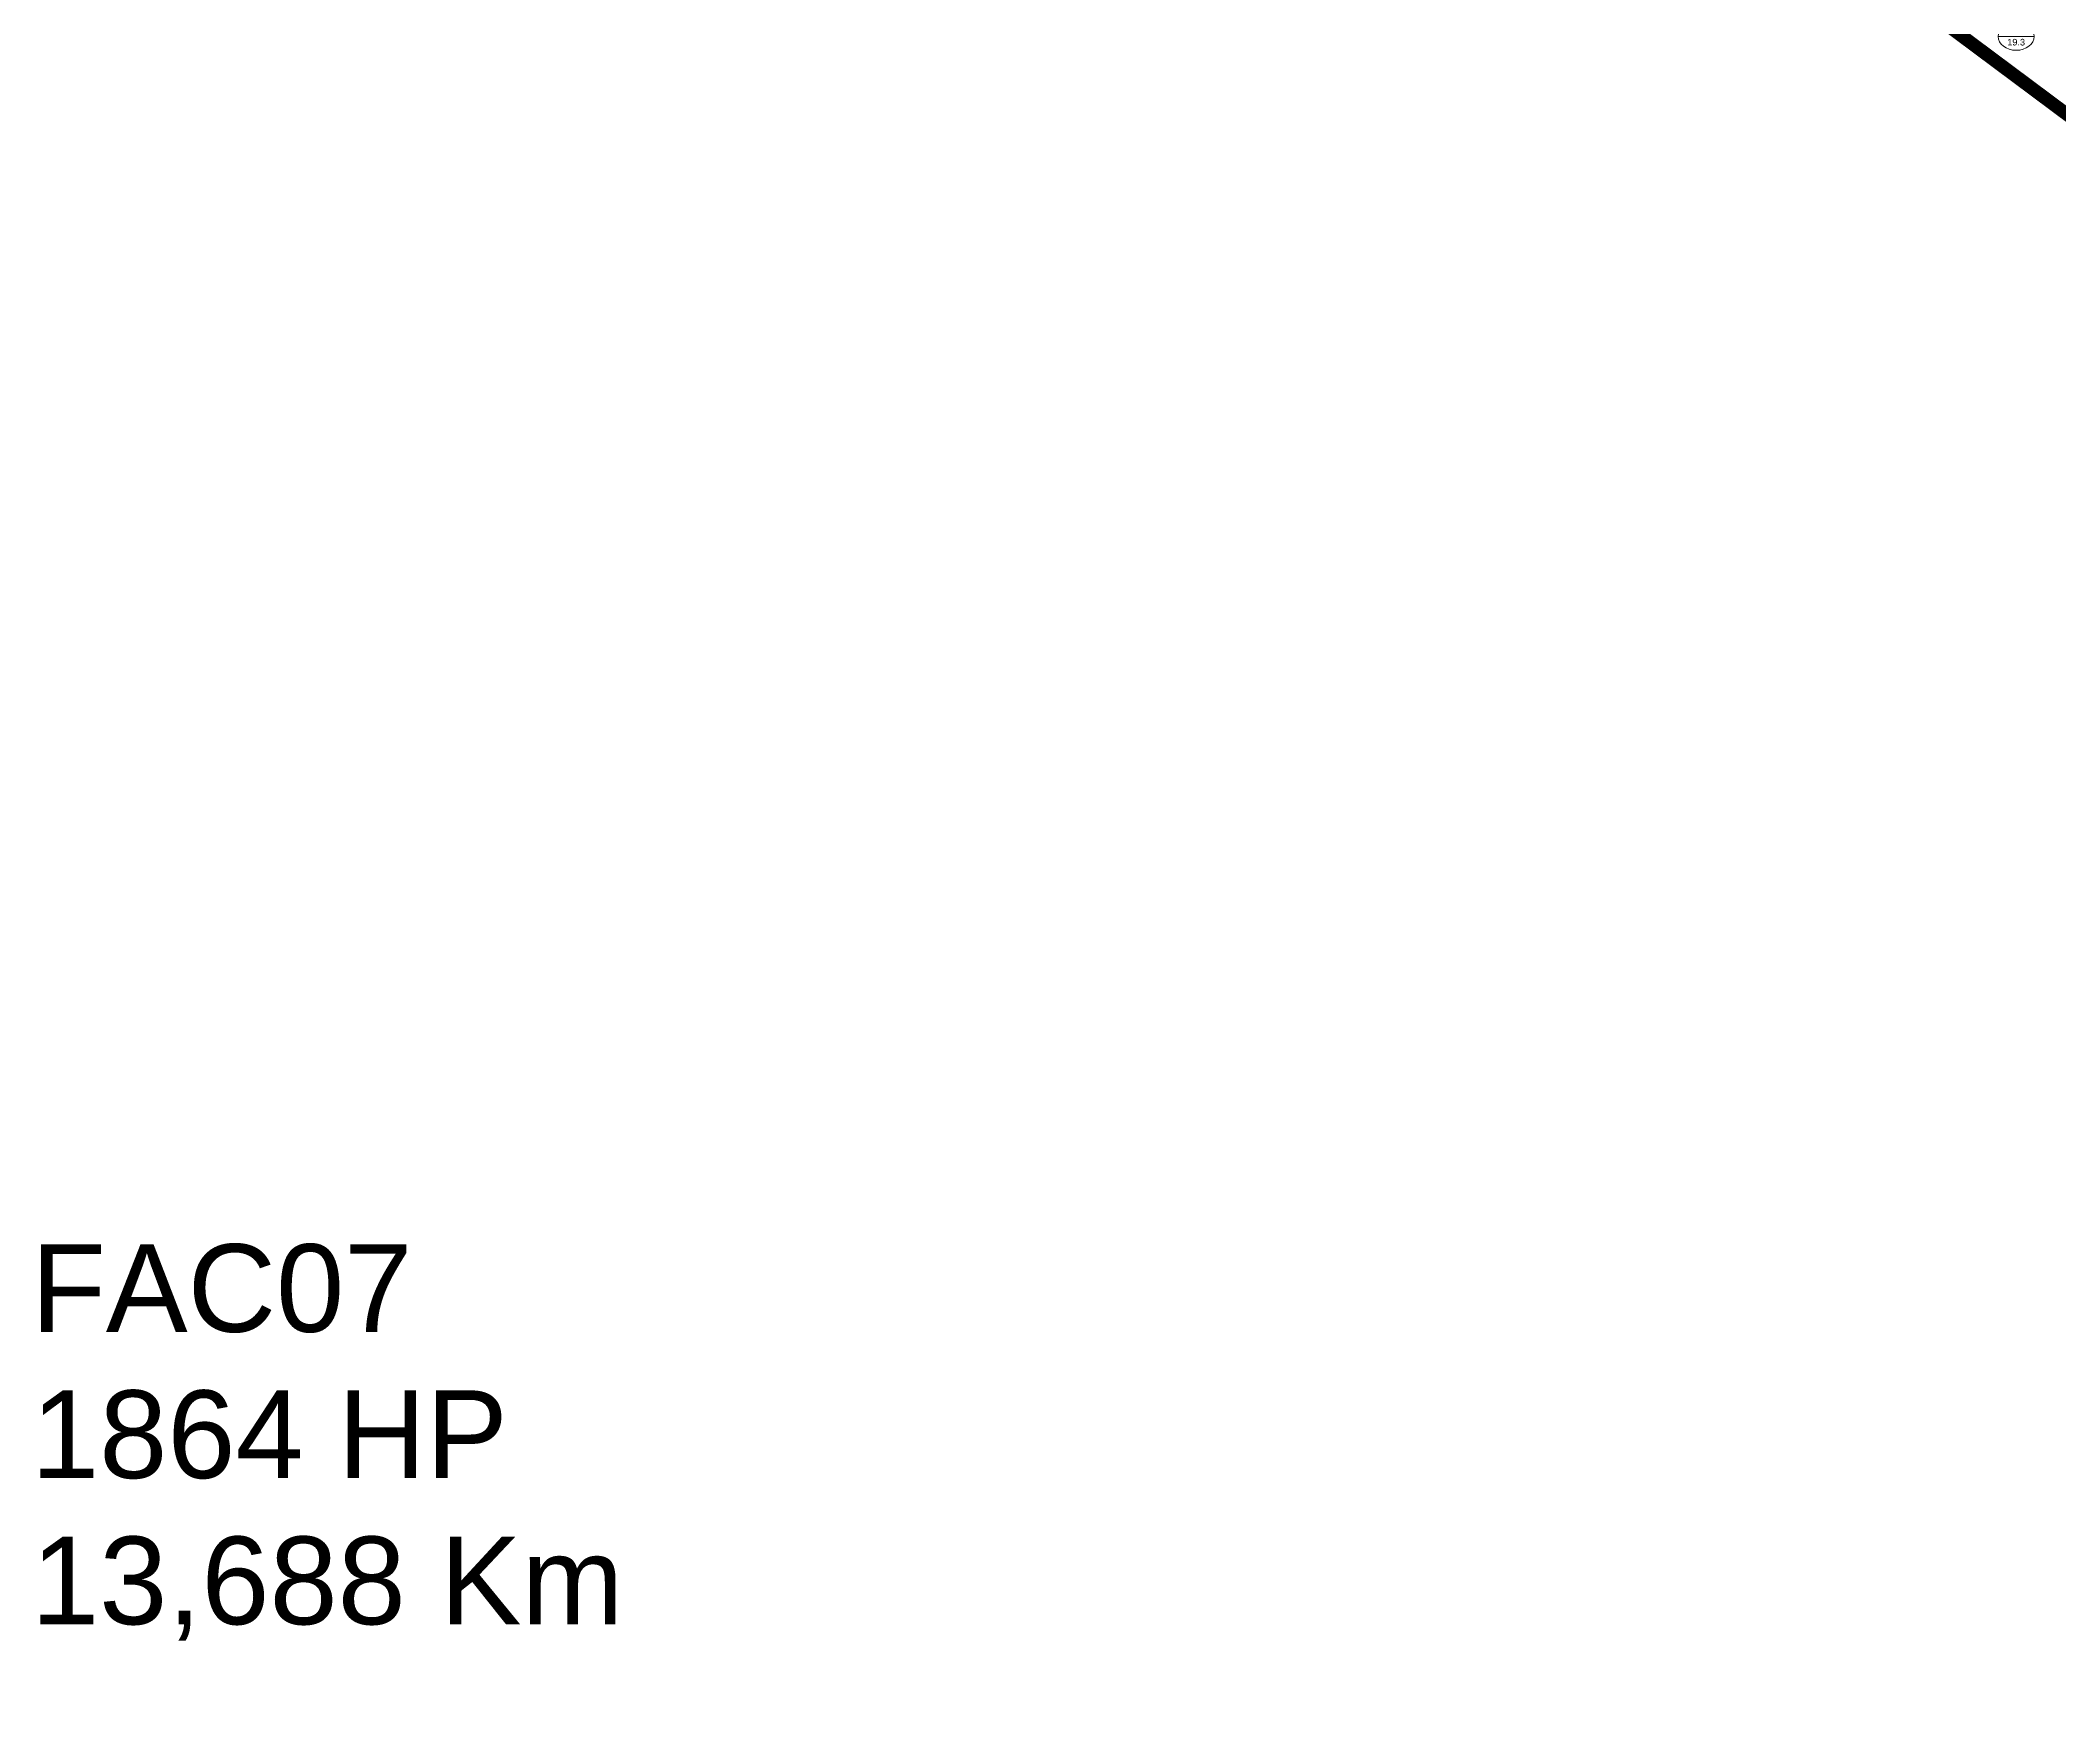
# Model space of a CAD drawing. Header units: inches. Extents: x 246034 to 247769, y 7726337 to 7727523.
# Drawn here: x 246033.8 to 246494.3, y 7726358.1 to 7726736.5 of the extents above; entities that cross this region are included whole.
import ezdxf
from ezdxf.enums import TextEntityAlignment as Align

# ---------------------------------------------------------------- set-up
doc = ezdxf.new("R2010")
doc.units = ezdxf.units.IN
doc.header["$LTSCALE"] = 6
doc.header["$MEASUREMENT"] = 0
doc.linetypes.add('PHANTOMX2', pattern=[5, 2.5, -0.5, 0.5, -0.5, 0.5, -0.5])
doc.layers.add('INFONODE', color=3, linetype='Continuous', lineweight=200, true_color=0x00ff00)
doc.layers.add('LIMITE', color=5, linetype='PHANTOMX2')
doc.layers.add('NET-TERM', color=1, linetype='Continuous', lineweight=20)
doc.styles.add('ARIAL', font='arial.ttf', dxfattribs={"height": 8})
doc.styles.get("Standard").update_dxf_attribs({"font": 'arial.ttf'})

# ---------------------------------------------------------------- blocks, each defined once
blk = doc.blocks.new('HI-LOW')
blk.add_lwpolyline([(-4.1, 0), (4.1, 0)])
blk.add_ellipse((0, 0), major_axis=(4.1, 0), ratio=0.768293)
for tag, p in [('END-HI', (0, 1.33)), ('END-LO', (0, -1.29))]:
    blk.add_attdef(tag, text='', height=1.5).set_placement(p, align=Align.MIDDLE_CENTER)

msp = doc.modelspace()

# ---------------------------------------------------------------- linework, layer by layer
at = {"layer": 'LIMITE', "linetype": 'Continuous', "const_width": 3}
msp.add_lwpolyline([(247361.51, 7726563.79), (247112.71, 7726442.48), (247147.92, 7726399.42), (247053.32, 7726359.97), (247014.86, 7726409.04), (246947.68, 7726374.32), (246685.76, 7726554.08), (246504.44, 7726695.05), (246513.62, 7726706.42), (246174.51, 7726959.26), (246306.47, 7727097.36), (246264.31, 7727145.51), (246277.78, 7727165.15), (246472.38, 7727189.68), (246553, 7727281.82), (246508.14, 7727323.79), (246532.23, 7727521.49), (246803.54, 7727504.62), (247403.19, 7726894.55)], dxfattribs=at)

# ---------------------------------------------------------------- block references
at = {"layer": 'NET-TERM'}
msp.add_blockref('HI-LOW', (246484.34, 7726737.36), dxfattribs=at).add_auto_attribs({'END-HI': '22.8', 'END-LO': '19.3'})

# ---------------------------------------------------------------- texts
at = {"layer": 'INFONODE', "insert": (246031.66, 7726461.99), "char_height": 20, "width": 161.4312, "attachment_point": 1, "style": 'ARIAL'}
msp.add_mtext('FAC07\\P1864 HP\\P13,688 Km', dxfattribs=at)

doc.saveas('drawing.dxf')
